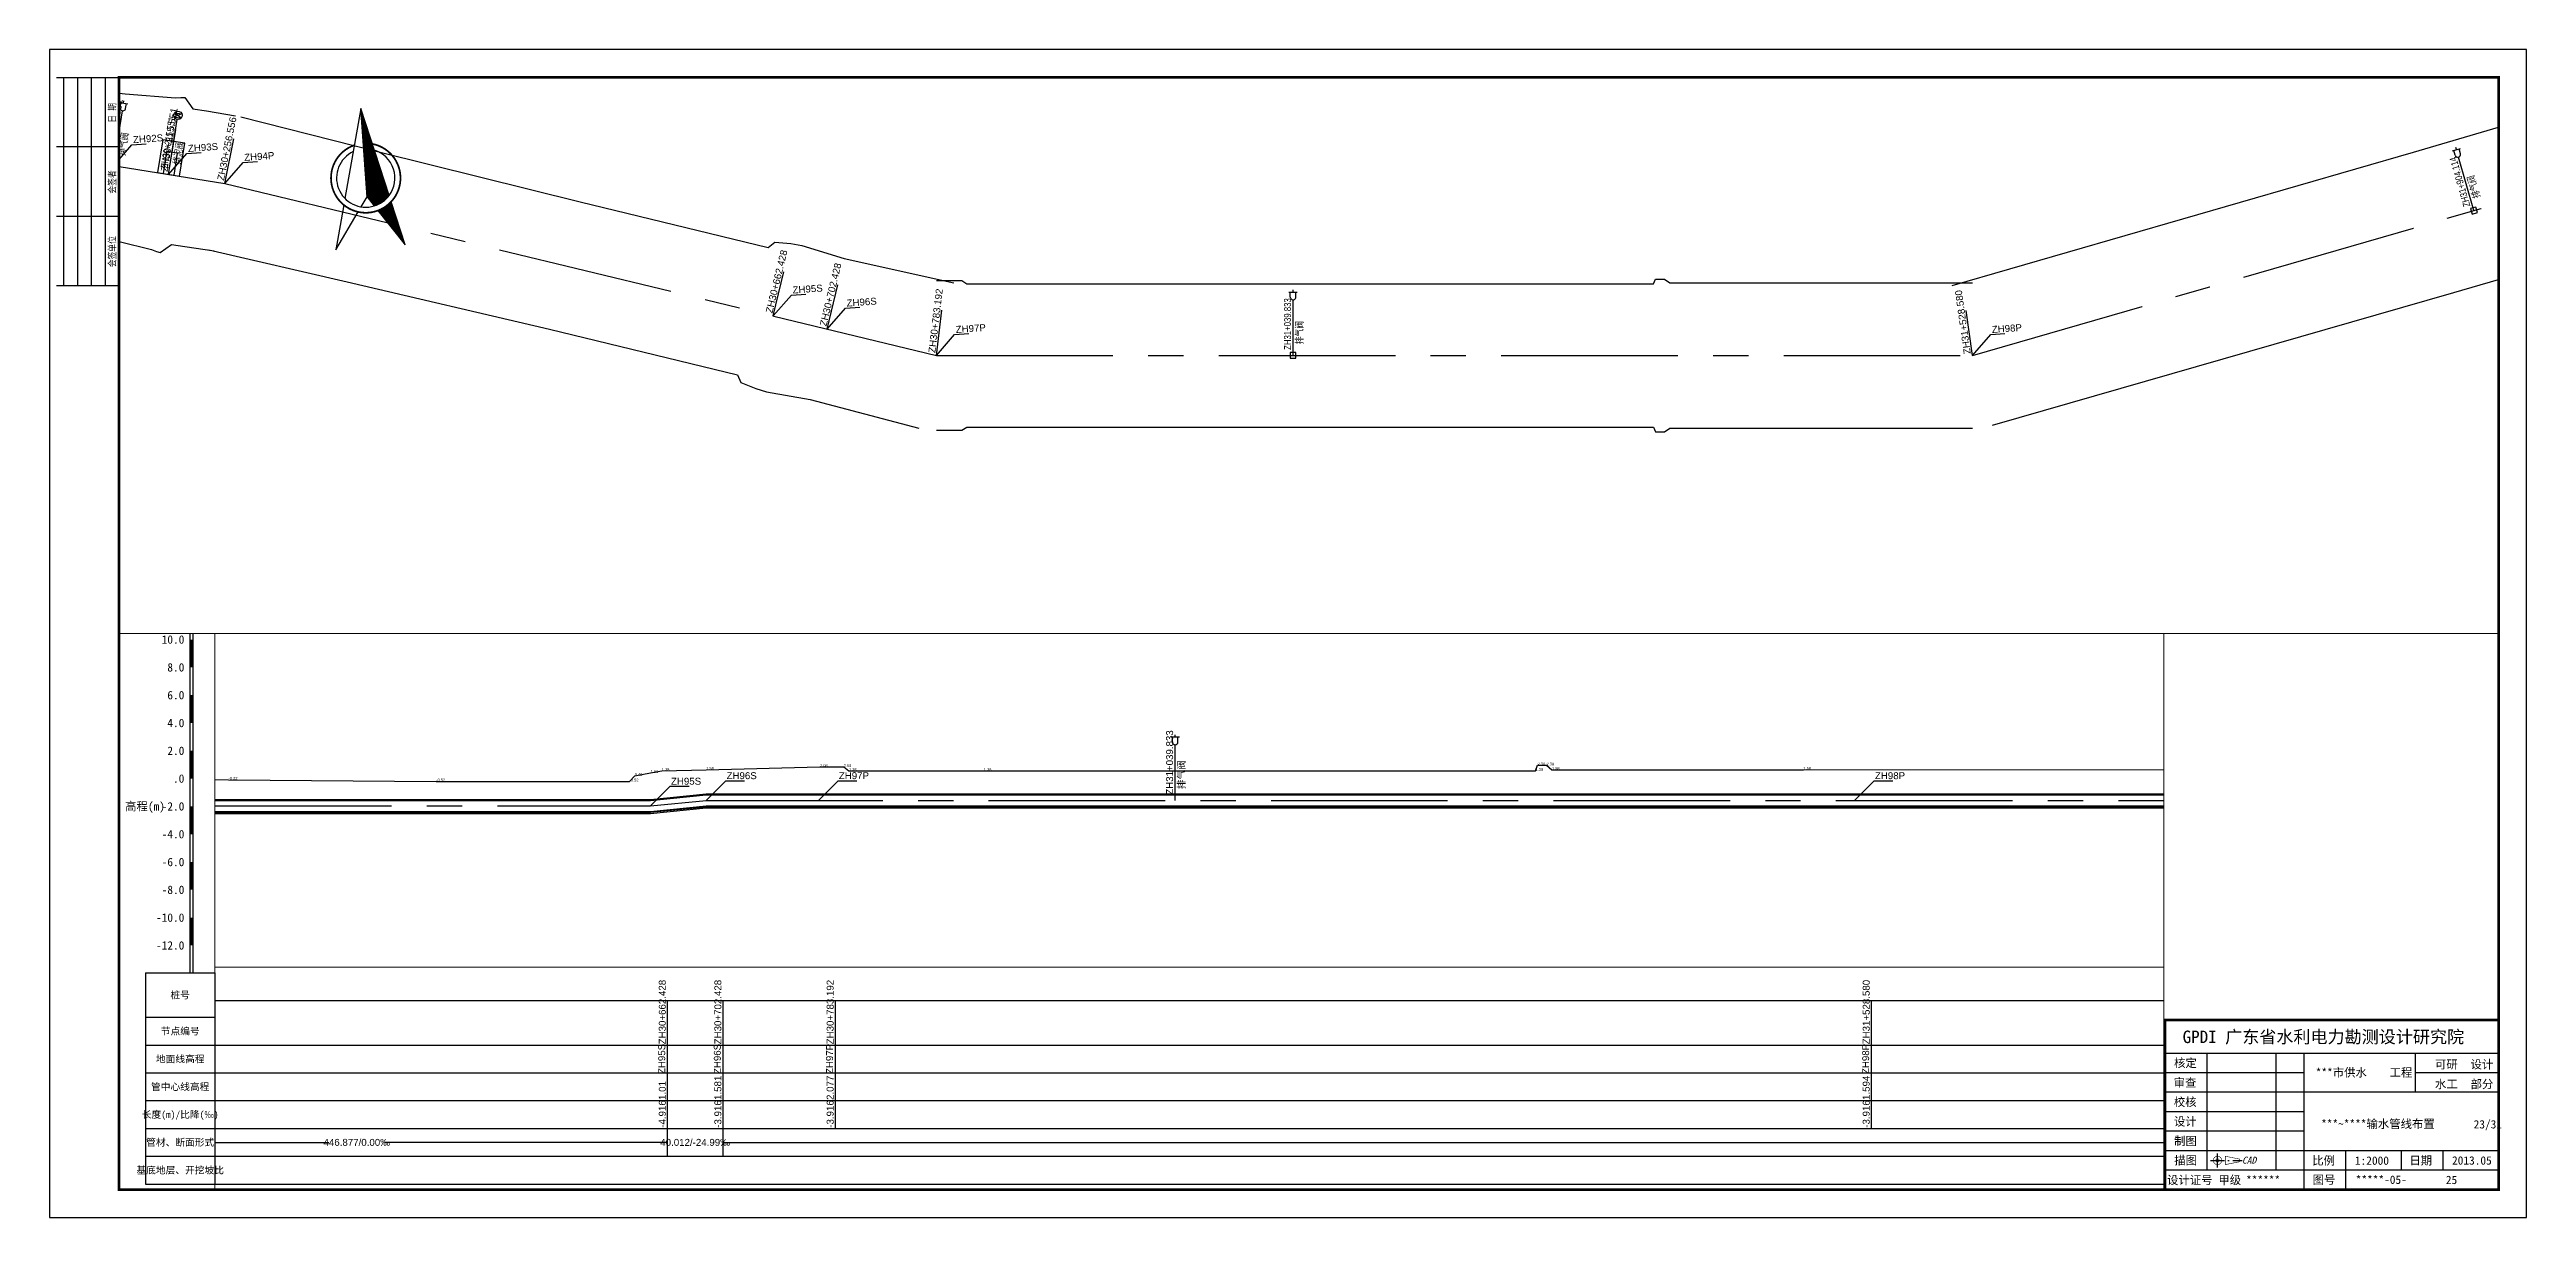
# Paper-space layout '25' of a CAD drawing. Header units: millimetres. Extents: x 0 to 891, y 0 to 420.
# The model-space entities are those that its viewports show. They can reach past a viewport. Long polylines and large blocks are cut down to what shows.
import ezdxf
from ezdxf.enums import TextEntityAlignment as Align
from ezdxf.lldxf.tags import DXFTag

# ---------------------------------------------------------------- set-up
doc = ezdxf.new("R2010")
doc.units = ezdxf.units.MM
doc.linetypes.add('CENTER', pattern=[50.800000000000004, 31.75, -6.35, 6.35, -6.35])
for name, color, linetype in [('pipe', 3, 'Continuous'), ('pipe_cen', 1, 'CENTER'), ('tab', 9, 'Continuous'), ('地形剖面', 4, 'Continuous'), ('布局裁图', 3, 'Continuous'), ('水工平面管线标注', 3, 'Continuous'), ('水工开挖线', 5, 'Continuous'), ('纵面管线标注', 3, 'Continuous'), ('附属设施', 2, 'Continuous')]:
    doc.layers.add(name, color=color, linetype=linetype)
doc.layers.add('管线-管廊边线-北线', color=4, linetype='管廊边线', lineweight=9)
doc.styles.add('FSD', font='')
doc.styles.add('HT', font='simhei.ttf')
doc.styles.get("Standard").update_dxf_attribs({"font": 'arial.ttf'})
doc.styles.get('FSD').set_extended_font_data('SimSun')
tags = doc.linetypes.add('管廊边线', pattern='A,50,-5,["管廊边线",Standard,S=2.54,R=0,X=-3.5,Y=-1.27],-12', length=67).pattern_tags.tags
tags[6] = DXFTag(74, 10)

# ---------------------------------------------------------------- blocks, each defined once
blk = doc.blocks.new('sign')
at = {"color": 7}
for p, q in [((-20, 0), (-20, -75)), ((-15, 0), (-15, -75)), ((-10, 0), (-10, -75)), ((-5, 0), (-5, -75)), ((0, -25), (-22.5, -25)), ((0, -50), (-22.5, -50))]:
    blk.add_line(p, q, dxfattribs=at)
blk.add_lwpolyline([(-22.5, 0), (0, 0), (0, -75), (-22.5, -75)], dxfattribs=at)
at = {"color": 3, "style": 'FSD', "width": 0.8}
for s, p in [('日 期', (-1.235875706214689, -16.29661016949153)), ('会签者', (-1.200564971751412, -41.81073446327684)), ('会签单位', (-1.20056497175141, -68.27966101694915))]:
    blk.add_text(s, height=2.5, rotation=90, dxfattribs=at).set_placement(p)
blk = doc.blocks.new('图框')
at = {"color": 7, "ltscale": 8}
for p, q in [((761, 10), (761, 71)), ((881, 71), (881, 10))]:
    blk.add_line(p, q, dxfattribs=at)
at = {"color": 7}
for p, q in [((881, 59), (761, 59)), ((776, 59), (776, 17)), ((801, 17), (801, 59)), ((811, 10), (811, 59)), ((851, 59), (851, 45)), ((811, 52), (761, 52)), ((881, 45), (761, 45)), ((881, 52), (851, 52)), ((811, 38), (761, 38)), ((811, 31), (761, 31)), ((881, 24), (761, 24)), ((826, 10), (826, 24)), ((846, 17), (846, 24)), ((861, 17), (861, 24)), ((881, 17), (761, 17))]:
    blk.add_line(p, q, dxfattribs=at)
at = {"color": 1}
for p, q in [((777.3566328436136, 20.51292272331193), (782.3566328436136, 20.51292272331193)), ((779.8566328436136, 18.01292272331193), (779.8566328436136, 23.01292272331193)), ((783.6066328436136, 20.51292272331193), (784.1066328436136, 20.51292272331193)), ((785.3566328436136, 20.51292272331193), (788.7025580853224, 20.51292272331193))]:
    blk.add_line(p, q, dxfattribs=at)
blk.add_lwpolyline([(0, 0), (891, 0), (891, 420), (0, 420)], close=True)
at = {"const_width": 1}
blk.add_lwpolyline([(25, 10), (25, 410), (881, 410), (881, 10)], close=True, dxfattribs=at)
at = {"color": 7, "const_width": 1}
blk.add_lwpolyline([(761, 10), (761, 71), (881, 71), (881, 10)], close=True, dxfattribs=at)
at = {"color": 5, "const_width": 0.2}
for points in [[(781.3491390869021, 20.66267284797505, 39.99166631942391), (781.3566328436136, 20.51292272331193, 0.02500520963574639)], [(780.4536353424191, 20.57282277289778, 39.99166631942321), (780.4566328376532, 20.51292272331193, 0.02500520963574662)]]:
    blk.add_lwpolyline(points, format="xyb", close=True, dxfattribs=at)
blk.add_lwpolyline([(787.7025580853224, 20.01292272331193), (782.7025580853224, 19.01292272331193), (782.7025580853224, 22.01292272331193), (787.7025580853224, 21.01292272331193)], close=True, dxfattribs=at)
blk.add_blockref('sign', (25, 410))
at = {"color": 3, "style": 'HT'}
for s, height, p in [('GPDI 广东省水利电力勘测设计研究院', 4.5, (767.3177966102958, 62.71186440670863)), ('***市供水', 3, (815.1843273937702, 50.62519928533584)), ('工程', 3, (841.7690380364656, 50.62519928533584)), ('可研', 3, (858.0905237495899, 53.53522123536095)), ('设计', 3, (870.9024392291903, 53.53522123536095)), ('水工', 3, (858.0905237495899, 46.43704158207402)), ('部分', 3, (870.9024392291903, 46.43704158207402)), ('***~****输水管线布置', 3, (817.1239160224795, 32.12848922749981)), ('比例', 3, (813.9491525441408, 18.9406779659912)), ('1:2000', 3, (829.2894134446979, 18.9406779659912)), ('日期', 3, (848.889830507338, 18.98305084742606)), ('2013.05', 3, (864.2300914078951, 18.98305084742606)), ('图号', 3, (814.0762711912394, 12.05932203354314)), ('*****-05-', 3, (829.5928125977516, 12.05932203354314))]:
    blk.add_text(s, height=height, dxfattribs=at).set_placement(p)
at = {"color": 3, "ltscale": 8, "style": 'HT'}
for s, p in [('核定', (764.2288135588169, 55.52542372839525)), ('审查', (764.0847457647324, 48.45762711856514)), ('校核', (764.1525423750281, 41.50847457628697)), ('设计', (764.1610169485211, 34.49152542371303)), ('制图', (764.2542372941971, 27.48305084742606)), ('描图', (764.3050847500563, 20.49152542371303))]:
    blk.add_text(s, height=3, dxfattribs=at).set_placement(p, align=Align.MIDDLE_LEFT)
at = {"color": 3, "style": 'HT', "oblique": 15}
blk.add_text('CAD', height=2.5, dxfattribs=at).set_placement((788.6740036457777, 19.33465805416927))
at = {"color": 3, "ltscale": 8, "style": 'HT'}
for s, p in [('设计证号 ', (761.7148108333349, 11.9406779659912)), ('甲级 ', (780.1900126263499, 11.9406779659912)), ('******', (790.151043087244, 11.9406779659912))]:
    blk.add_text(s, height=3, dxfattribs=at).set_placement(p)
blk = doc.blocks.new('*X9')
at = {"color": 0}
for p, q in [((2.948111752906657, 5.027005689595105), (2.949783302320817, 5.028677239009266)), ((2.948111752906657, 5.012863553971375), (2.952611729445564, 5.017363530510282)), ((2.948111752906657, 4.998721418347644), (2.955440156570309, 5.006049822011297)), ((2.948111752906657, 4.984579282723912), (2.958268583695056, 4.994736113512312)), ((2.948111752906657, 4.970437147100182), (2.961097010819802, 4.983422405013327)), ((2.948111752906657, 4.956295011476451), (2.963925437944548, 4.972108696514343)), ((2.948111752906657, 4.942152875852721), (2.966753865069295, 4.960794988015358)), ((2.948111752906657, 4.928010740228989), (2.96958229219404, 4.949481279516373)), ((2.948111752906657, 4.913868604605258), (2.972410719318787, 4.938167571017388)), ((2.948111752906657, 4.899726468981528), (2.975239146443533, 4.926853862518404)), ((2.948111752906657, 4.885584333357796), (2.978067573568279, 4.915540154019419)), ((2.948111752906657, 4.871442197734066), (2.980896000693026, 4.904226445520434)), ((2.948111752906657, 4.857300062110334), (2.983724427817771, 4.892912737021449)), ((2.948111752906657, 4.843157926486603), (2.986552854942518, 4.881599028522465)), ((2.948111752906657, 4.829015790862873), (2.989381282067264, 4.87028532002348)), ((2.948111752906657, 4.814873655239142), (2.99220970919201, 4.858971611524495)), ((2.948111752906657, 4.80073151961541), (2.995038136316756, 4.847657903025511)), ((2.948111752906657, 4.78658938399168), (2.997866563441502, 4.836344194526525)), ((2.948111752906657, 4.772447248367949), (3.000694990566249, 4.825030486027541)), ((2.948111752906657, 4.758305112744218), (3.003523417690995, 4.813716777528556)), ((2.948111752906657, 4.744162977120487), (3.006351844815741, 4.802403069029572)), ((2.948111752906657, 4.730020841496756), (3.009180271940487, 4.791089360530587)), ((2.948111752906657, 4.715878705873025), (3.012008699065233, 4.779775652031602)), ((2.948111752906657, 4.701736570249293), (3.014837126189979, 4.768461943532617)), ((2.948111752906657, 4.687594434625562), (3.017665553314726, 4.757148235033632)), ((2.948111752906657, 4.673452299001832), (3.020493980439472, 4.745834526534647)), ((2.948111752906657, 4.659310163378101), (3.023322407564218, 4.734520818035662)), ((2.948111752906657, 4.64516802775437), (3.026150834688965, 4.723207109536678)), ((2.948111752906657, 4.631025892130639), (3.028979261813711, 4.711893401037694)), ((2.948111752906657, 4.616883756506908), (3.031807688938457, 4.700579692538708)), ((2.948111752906657, 4.602741620883178), (3.034636116063203, 4.689265984039723)), ((2.948111752906657, 4.588599485259446), (3.037464543187949, 4.677952275540739)), ((2.948111752906657, 4.574457349635716), (3.040292970312696, 4.666638567041755)), ((2.948111752906657, 4.560315214011984), (3.043121397437441, 4.65532485854277)), ((2.948111752906657, 4.546173078388253), (3.045949824562188, 4.644011150043784)), ((2.948111752906657, 4.532030942764522), (3.048778251686934, 4.6326974415448)), ((2.948111752906657, 4.517888807140792), (3.05160667881168, 4.621383733045815)), ((2.948111752906657, 4.50374667151706), (3.054435105936426, 4.610070024546831)), ((2.948111752906657, 4.48960453589333), (3.057263533061172, 4.598756316047845)), ((2.948111752906657, 4.475462400269599), (3.060091960185919, 4.587442607548861)), ((2.948111752906657, 4.461320264645869), (3.062920387310665, 4.576128899049876)), ((2.948111752906657, 4.447178129022137), (3.065748814435411, 4.564815190550892)), ((2.948111752906657, 4.433035993398406), (3.068577241560157, 4.553501482051907)), ((2.948111752906657, 4.418893857774675), (3.071405668684903, 4.542187773552922)), ((2.948111752906657, 4.404751722150944), (3.07423409580965, 4.530874065053937)), ((2.948111752906657, 4.390609586527213), (3.077062522934396, 4.519560356554952)), ((2.948111752906657, 4.376467450903482), (3.079890950059142, 4.508246648055967)), ((2.948111752906657, 4.362325315279751), (3.082719377183888, 4.496932939556983)), ((2.948111752906657, 4.34818317965602), (3.085547804308634, 4.485619231057998)), ((2.948111752906657, 4.334041044032289), (3.088376231433381, 4.474305522559013)), ((2.948111752906657, 4.319898908408558), (3.091204658558127, 4.462991814060029)), ((2.948111752906657, 4.305756772784828), (3.094033085682873, 4.451678105561044)), ((2.948111752906657, 4.291614637161096), (3.096861512807619, 4.440364397062059)), ((2.948111752906657, 4.277472501537365), (3.099689939932365, 4.429050688563074)), ((2.948111752906657, 4.263330365913634), (3.102518367057111, 4.41773698006409)), ((2.948111752906657, 4.249188230289904), (3.105346794181858, 4.406423271565105)), ((2.948111752906657, 4.235046094666173), (3.108175221306604, 4.39510956306612)), ((2.948111752906657, 4.220903959042442), (3.11100364843135, 4.383795854567134)), ((2.948111752906657, 4.20676182341871), (3.113832075556096, 4.37248214606815)), ((2.948111752906657, 4.19261968779498), (3.116660502680843, 4.361168437569166)), ((2.948111752906657, 4.178477552171249), (3.119488929805589, 4.349854729070181)), ((2.948111752906657, 4.164335416547519), (3.122317356930335, 4.338541020571196)), ((2.948111752906657, 4.150193280923787), (3.125145784055081, 4.327227312072211)), ((2.948111752906657, 4.136051145300056), (3.127974211179827, 4.315913603573227)), ((2.948111752906657, 4.121909009676325), (3.130802638304573, 4.304599895074242)), ((2.948111752906657, 4.107766874052595), (3.13363106542932, 4.293286186575257)), ((2.948111752906657, 4.093624738428863), (3.136459492554066, 4.281972478076272)), ((2.948111752906657, 4.079482602805133), (3.139287919678812, 4.270658769577287)), ((2.948111752906657, 4.065340467181401), (3.142116346803558, 4.259345061078302)), ((2.948111752906657, 4.051198331557671), (3.144944773928304, 4.248031352579318)), ((2.948111752906657, 4.037056195933939), (3.147773201053051, 4.236717644080334)), ((2.948111752906657, 4.022914060310208), (3.150601628177797, 4.225403935581348)), ((2.948111752906657, 4.008771924686478), (3.153430055302543, 4.214090227082363)), ((2.948111752906657, 3.994629789062746), (3.156258482427289, 4.202776518583379)), ((2.948111752906657, 3.980487653439015), (3.159086909552035, 4.191462810084395)), ((2.948111752906657, 3.966345517815284), (3.161915336676781, 4.18014910158541)), ((2.948111752906657, 3.952203382191553), (3.164743763801527, 4.168835393086424)), ((2.948111752906657, 3.938061246567822), (3.167572190926274, 4.15752168458744)), ((2.948111752906657, 3.923919110944092), (3.17040061805102, 4.146207976088455)), ((2.948111752906657, 3.909776975320361), (3.173229045175766, 4.134894267589471)), ((2.948111752906657, 3.895634839696629), (3.176057472300513, 4.123580559090485)), ((2.948111752906657, 3.881492704072899), (3.178885899425259, 4.112266850591501)), ((2.948111752906657, 3.867350568449168), (3.181714326550005, 4.100953142092516)), ((2.948111752906657, 3.853208432825437), (3.184542753674751, 4.089639433593531)), ((2.948111752906657, 3.839066297201706), (3.187371180799497, 4.078325725094547)), ((2.948111752906657, 3.824924161577975), (3.190199607924243, 4.067012016595562)), ((2.948111752906657, 3.810782025954244), (3.193028035048989, 4.055698308096577)), ((2.948111752906657, 3.796639890330513), (3.195856462173736, 4.044384599597592)), ((2.948111752906657, 3.782497754706783), (3.198684889298482, 4.033070891098608)), ((2.948111752906657, 3.768355619083051), (3.201513316423228, 4.021757182599623)), ((2.952500136554522, 3.758601867107187), (3.204341743547974, 4.010443474100638)), ((2.958250644349627, 3.750210239278559), (3.20717017067272, 3.999129765601654)), ((2.964001152144731, 3.741818611449932), (3.209998597797466, 3.987816057102668)), ((2.969751659939834, 3.733426983621305), (3.212827024922213, 3.976502348603684)), ((2.975502167734938, 3.725035355792678), (3.215655452046959, 3.965188640104699)), ((2.981252675530042, 3.716643727964051), (3.218483879171705, 3.953874931605715)), ((2.987003183325146, 3.708252100135424), (3.221312306296451, 3.94256122310673)), ((2.99275369112025, 3.699860472306797), (3.224140733421198, 3.931247514607745)), ((2.998504198915354, 3.69146884447817), (3.226969160545944, 3.91993380610876)), ((3.004254706710458, 3.683077216649543), (3.22979758767069, 3.908620097609775)), ((3.010005214505562, 3.674685588820916), (3.232626014795436, 3.89730638911079)), ((3.015755722300666, 3.666293960992289), (3.235454441920183, 3.885992680611806)), ((3.02150623009577, 3.657902333163662), (3.238282869044928, 3.874678972112821)), ((3.027256737890874, 3.649510705335035), (3.241111296169675, 3.863365263613836)), ((3.033007245685978, 3.641119077506408), (3.243939723294421, 3.852051555114851)), ((3.038757753481082, 3.632727449677781), (3.246768150419167, 3.840737846615867)), ((3.047614852572285, 3.627442413145254), (3.249596577543913, 3.829424138116882)), ((3.066971052197291, 3.632656477146529), (3.252425004668659, 3.818110429617897)), ((3.087886509267828, 3.639429798593335), (3.255253431793406, 3.806796721118912)), ((3.110937451542463, 3.648338605244239), (3.258081858918152, 3.795483012619927)), ((3.137219537470005, 3.660478555548051), (3.260910286042898, 3.784169304120943)), ((3.169427754926855, 3.678544637381168), (3.263738713167645, 3.772855595621958)), ((3.222984718033426, 3.717959464864009), (3.265515724708548, 3.760490471539131))]:
    blk.add_line(p, q, dxfattribs=at)
blk = doc.blocks.new('*X8')
at = {"color": 0}
for p, q in [((3.102013339227226, 3.540419543562885), (3.132000205137074, 3.570406409472733)), ((3.10776384702233, 3.532027915734258), (3.15667527297653, 3.580939341688458)), ((3.113514354817434, 3.523636287905631), (3.184824651388293, 3.594946584476491)), ((3.119264862612538, 3.515244660077004), (3.219344774037395, 3.615324571501861)), ((3.125015370407642, 3.506853032248377), (3.27636954260656, 3.658207204447296)), ((3.130765878202746, 3.49846140441975), (3.292022984415106, 3.65971851063211)), ((3.13651638599785, 3.490069776591123), (3.294851411539852, 3.648404802133125)), ((3.142266893792954, 3.481678148762496), (3.297679838664599, 3.637091093634141)), ((3.148017401588058, 3.473286520933869), (3.300508265789345, 3.625777385135156)), ((3.153767909383162, 3.464894893105242), (3.303336692914091, 3.614463676636171)), ((3.159518417178266, 3.456503265276615), (3.306165120038837, 3.603149968137187)), ((3.16526892497337, 3.448111637447988), (3.308993547163583, 3.591836259638202)), ((3.171019432768473, 3.439720009619361), (3.31182197428833, 3.580522551139217)), ((3.176769940563577, 3.431328381790734), (3.314650401413076, 3.569208842640232)), ((3.096262831432123, 3.548811171391512), (3.109617615294996, 3.562165955254386)), ((3.182520448358682, 3.422936753962107), (3.317478828537822, 3.557895134141247)), ((3.188270956153785, 3.41454512613348), (3.320307255662568, 3.546581425642263)), ((3.194021463948889, 3.406153498304853), (3.323135682787314, 3.535267717143278)), ((3.199771971743993, 3.397761870476226), (3.325964109912061, 3.523954008644293)), ((3.205522479539098, 3.389370242647598), (3.328792537036807, 3.512640300145308)), ((3.211272987334201, 3.380978614818972), (3.331620964161553, 3.501326591646323)), ((3.217023495129305, 3.372586986990345), (3.334449391286299, 3.490012883147338)), ((3.222774002924409, 3.364195359161717), (3.337277818411045, 3.478699174648354)), ((3.228524510719513, 3.355803731333091), (3.340106245535791, 3.467385466149369)), ((3.234275018514617, 3.347412103504463), (3.342934672660538, 3.456071757650385)), ((3.240025526309721, 3.339020475675837), (3.345763099785283, 3.4447580491514)), ((3.245776034104825, 3.33062884784721), (3.34859152691003, 3.433444340652415)), ((3.251526541899928, 3.322237220018583), (3.351419954034776, 3.42213063215343)), ((3.257277049695032, 3.313845592189956), (3.354248381159522, 3.410816923654445)), ((3.263027557490137, 3.305453964361329), (3.357076808284269, 3.399503215155461)), ((3.268778065285241, 3.297062336532702), (3.359905235409014, 3.388189506656476)), ((3.274528573080344, 3.288670708704075), (3.362733662533761, 3.376875798157491)), ((3.280279080875448, 3.280279080875448), (3.365562089658507, 3.365562089658506)), ((3.286029588670552, 3.27188745304682), (3.368390516783253, 3.354248381159521)), ((3.291780096465656, 3.263495825218194), (3.371218943908, 3.342934672660537)), ((3.29753060426076, 3.255104197389567), (3.374047371032745, 3.331620964161552)), ((3.303281112055864, 3.246712569560939), (3.376875798157492, 3.320307255662567)), ((3.309031619850968, 3.238320941732313), (3.379704225282238, 3.308993547163582)), ((3.314782127646072, 3.229929313903686), (3.382532652406984, 3.297679838664597)), ((3.320532635441176, 3.221537686075059), (3.385361079531731, 3.286366130165613)), ((3.32628314323628, 3.213146058246432), (3.388189506656476, 3.275052421666628)), ((3.332033651031383, 3.204754430417804), (3.391017933781223, 3.263738713167644)), ((3.337784158826488, 3.196362802589177), (3.393846360905969, 3.252425004668659)), ((3.343534666621592, 3.187971174760551), (3.396674788030715, 3.241111296169674)), ((3.349285174416696, 3.179579546931924), (3.399503215155461, 3.229797587670689)), ((3.355035682211799, 3.171187919103296), (3.402331642280207, 3.218483879171704)), ((3.360786190006904, 3.162796291274669), (3.405160069404953, 3.20717017067272)), ((3.366536697802008, 3.154404663446043), (3.4079884965297, 3.195856462173735)), ((3.372287205597111, 3.146013035617416), (3.410816923654446, 3.18454275367475)), ((3.378037713392215, 3.137621407788788), (3.413645350779192, 3.173229045175765)), ((3.38378822118732, 3.129229779960161), (3.416473777903938, 3.16191533667678)), ((3.389538728982424, 3.120838152131534), (3.419302205028684, 3.150601628177796)), ((3.395289236777527, 3.112446524302907), (3.422130632153431, 3.139287919678811)), ((3.401039744572631, 3.10405489647428), (3.424959059278177, 3.127974211179826)), ((3.406790252367735, 3.095663268645653), (3.427787486402923, 3.116660502680841)), ((3.412540760162839, 3.087271640817026), (3.430615913527669, 3.105346794181856)), ((3.418291267957943, 3.078880012988399), (3.433444340652415, 3.094033085682871)), ((3.424041775753047, 3.070488385159772), (3.436272767777162, 3.082719377183887)), ((3.429792283548151, 3.062096757331145), (3.439101194901908, 3.071405668684902)), ((3.435542791343255, 3.053705129502518), (3.441929622026654, 3.060091960185918)), ((3.441293299138359, 3.045313501673891), (3.4447580491514, 3.048778251686933)), ((3.447043806933463, 3.036921873845265), (3.447586476276146, 3.037464543187948))]:
    blk.add_line(p, q, dxfattribs=at)
blk = doc.blocks.new('zbz')
for p, q in [((4.440892098500626e-16, -8.881784197001252e-16), (-0.3184229683270638, -1.27369187330826)), ((4.440892098500626e-16, -1.270357668606973), (4.440892098500626e-16, -2.042810365310288e-14)), ((0.3184229683270661, -1.273691873308264), (4.440892098500626e-16, -8.881784197001252e-16)), ((-0.3413397433960026, -1.365358973584014), (-0.5000000000000036, -2.000000000000021)), ((-0.09500205547504859, -1.408992711094864), (4.440892098500626e-16, -1.270357668606973)), ((4.440892098500626e-16, -1.270357668606973), (0.09500205547504947, -1.408992711094864)), ((0.5000000000000044, -2.000000000000021), (0.3413397433960013, -1.365358973584006)), ((-0.5000000000000036, -2.000000000000021), (-0.1430451890216213, -1.479101319031562)), ((0.1430451890216236, -1.479101319031563), (0.5000000000000044, -2.000000000000021))]:
    blk.add_line(p, q)
at = {"const_width": 0.025}
for points in [[(-0.1292484918981187, -0.5169939675924784, 1.014442894437089), (0.143045189021624, -1.479101319031563, 1.014442894437078)], [(0.3413397433960039, -1.365358973584007, 0.5888435535684876), (0.1292484918981205, -0.5169939675924828, 1.014442894437078)], [(0.143045189021624, -1.479101319031563, 0.115833715848229), (0.3413397433960039, -1.365358973584007, 1.014442894437078)]]:
    blk.add_lwpolyline(points, format="xyb", dxfattribs=at)
for start, end in [(111.2476954287466, 283.0769368727036), (319.3201823645991, 68.75230457125383), (283.0769368727036, 319.3201823645991)]:
    blk.add_arc((4.440892098500626e-16, -1.000000000000011), 0.4198814454976562, start, end)
for name in ['*X9', '*X8']:
    blk.add_blockref(name, (-2.948111752906656, -5.035363436665912))
blk = doc.blocks.new('指北针')
at = {"xscale": 25, "yscale": 25, "zscale": 25}
blk.add_blockref('zbz', (12.5, 50), dxfattribs=at)
blk = doc.blocks.new('qin排气阀va')
at = {"layer": '附属设施'}
for points in [[(-1.5, 22.8), (1.5, 22.8)], [(-1, 21), (-1, 22.8)], [(0, 22.8), (0, 23.55)], [(0, 0), (0, 20)], [(1, 21), (1, 22.8)]]:
    blk.add_lwpolyline(points, dxfattribs=at)
blk.add_arc((0, 21), 1, 180, 0, dxfattribs=at)
blk.add_attdef('名称', text='', height=2.5, rotation=89.99999846476551, dxfattribs=at).set_placement((1, 4), align=Align.TOP_LEFT)
blk.add_attdef('ZH', text='', height=2.5, rotation=89.99999846476551, dxfattribs=at).set_placement((0, 2), align=Align.BOTTOM_LEFT)
blk = doc.blocks.new('qin排气阀pa')
at = {"layer": '附属设施'}
for points in [[(-1.5, 22.8), (1.5, 22.8)], [(-1, 21), (-1, 22.8)], [(0, 22.8), (0, 23.55)], [(0, 0), (0, 20)], [(1, 21), (1, 22.8)]]:
    blk.add_lwpolyline(points, dxfattribs=at)
blk.add_lwpolyline([(-1, -1), (1, -1), (1, 1), (-1, 1)], close=True, dxfattribs=at)
blk.add_arc((0, 21), 1, 180, 0, dxfattribs=at)
blk.add_attdef('名称', text='', height=2.5, rotation=89.99999846476551, dxfattribs=at).set_placement((1, 4), align=Align.TOP_LEFT)
blk.add_attdef('ZH', text='', height=2.5, rotation=89.99999846476551, dxfattribs=at).set_placement((0, 2), align=Align.BOTTOM_LEFT)
blk = doc.blocks.new('qin排泥阀pmud')
at = {"layer": '附属设施'}
for points in [[(-1.29, 22.2652), (1.29, 22.2652), (-1.29, 20.7348), (1.29, 20.7348), (-1.29, 22.2652)], [(0, 0), (0, 20)]]:
    blk.add_lwpolyline(points, dxfattribs=at)
for points in [[(-4, 0), (4, 0), (4, 12), (-4, 12)], [(-2, 0), (2, 0), (2, 8), (-2, 8)]]:
    blk.add_lwpolyline(points, close=True, dxfattribs=at)
blk.add_circle((0, 21.5), 1.5, dxfattribs=at)
blk.add_attdef('名称', text='', height=2.5, rotation=89.99999846476551, dxfattribs=at).set_placement((1, 4), align=Align.TOP_LEFT)
blk.add_attdef('ZH', text='', height=2.5, rotation=89.99999846476551, dxfattribs=at).set_placement((0, 2), align=Align.BOTTOM_LEFT)

msp = doc.modelspace()

# ---------------------------------------------------------------- linework, layer by layer
at = {"layer": 'pipe'}
for points in [[(543501.9585693144, 2381802.614071182), (543907.8305693144, 2381802.614071182), (543947.8305693144, 2381806.614071182), (544028.5945693145, 2381806.614071182), (544773.9825693144, 2381806.614071182), (545883.7345693145, 2381806.614071182)], [(543501.9585693144, 2381802.014071277), (543907.8305693144, 2381802.014071277), (543947.8305693144, 2381806.014071277), (544028.5945693145, 2381806.014071277), (544773.9825693144, 2381806.014071277), (545883.7345693145, 2381806.014071277)], [(543501.9585693144, 2381794.014071277), (543907.8305693144, 2381794.014071277), (543947.8305693144, 2381798.014071277), (544028.5945693145, 2381798.014071277), (544773.9825693144, 2381798.014071277), (545883.7345693145, 2381798.014071277)], [(543501.9585693144, 2381793.414071373), (543907.8305693144, 2381793.414071373), (543947.8305693144, 2381797.414071373), (544028.5945693145, 2381797.414071373), (544773.9825693144, 2381797.414071373), (545883.7345693145, 2381797.414071373)], [(543501.9585693144, 2381792.614071182), (543907.8305693144, 2381792.614071182), (543947.8305693144, 2381796.614071182), (544028.5945693145, 2381796.614071182), (544773.9825693144, 2381796.614071182), (545883.7345693145, 2381796.614071182)]]:
    msp.add_lwpolyline(points, dxfattribs=at)
at = {"layer": 'pipe_cen'}
for points in [[(539163.7806423602, 2392805.148864542), (539663.7020520695, 2392689.771635667), (540165.8400417273, 2392531.017705579), (540909.4547332169, 2392479.636419404), (541994.3258070312, 2392713.312437206)], [(543460.9535693144, 2381798.014071277), (543907.8305693144, 2381798.014071277), (543947.8305693144, 2381802.014071277), (548606.6425693145, 2381802.014071277)]]:
    msp.add_lwpolyline(points, dxfattribs=at)
at = {"layer": 'tab'}
for points in [[(513183.4025693145, 2381401.658071277), (554886.6385693145, 2381401.658071277)], [(543907.8305693144, 2381401.658071277), (543907.8305693144, 2381309.658071277)], [(543947.8305693144, 2381401.658071277), (543947.8305693144, 2381309.658071277)], [(544028.5945693145, 2381401.658071277), (544028.5945693145, 2381309.658071277)], [(544773.9825693144, 2381401.658071277), (544773.9825693144, 2381309.658071277)], [(513183.4025693145, 2381369.658071277), (554886.6385693145, 2381369.658071277)], [(513183.4025693145, 2381349.658071277), (554886.6385693145, 2381349.658071277)], [(513183.4025693145, 2381329.658071277), (554886.6385693145, 2381329.658071277)], [(513183.4025693145, 2381309.658071277), (554886.6385693145, 2381309.658071277)], [(543907.8305693144, 2381309.658071277), (543907.8305693144, 2381289.658071277)], [(543947.8305693144, 2381309.658071277), (543947.8305693144, 2381289.658071277)], [(513183.4025693145, 2381289.658071277), (554886.6385693145, 2381289.658071277)], [(543460.9535693144, 2381299.658071277), (543463.9535693144, 2381299.658071277), (543664.3920693145, 2381299.658071277)], [(543907.8305693144, 2381299.658071277), (543904.8305693144, 2381299.658071277), (543704.3920693144, 2381299.658071277)], [(543947.8305693144, 2381299.658071277), (543950.8305693144, 2381299.658071277), (546257.2365693144, 2381299.658071277)], [(513183.4025693145, 2381269.658071277), (554886.6385693145, 2381269.658071277)]]:
    msp.add_lwpolyline(points, dxfattribs=at)
at = {"layer": '地形剖面'}
msp.add_lwpolyline([(543480.7542445716, 2381818.414071277), (543604.2176528778, 2381816.814071277), (543753.6650203373, 2381815.614071277), (543892.754291309, 2381815.614071277), (543896.4878567811, 2381819.614071277), (543907.8305693144, 2381821.718071277), (543907.8306893762, 2381821.718071277), (543915.912160119, 2381823.214071277), (543947.8305693144, 2381824.002071277), (543947.8306893762, 2381824.002071277), (544029.6927864384, 2381826.014071277), (544046.8006522413, 2381826.014071277), (544050.5143476035, 2381823.214071277), (544147.5807903167, 2381823.214071277), (544544.57696045, 2381823.214071277), (544545.9596199598, 2381827.214071277), (544552.4066777062, 2381827.214071277), (544556.3278366905, 2381824.014071277), (544737.2030473407, 2381824.014071277), (545119.3311739173, 2381824.414071277)], dxfattribs=at)
at = {"layer": '水工平面管线标注', "color": 9}
for points in [[(539584.7719803313, 2392707.987964825), (539592.1255366891, 2392739.850406804)], [(539623.7474445263, 2392698.992788852), (539631.1010008841, 2392730.855230832)], [(539584.7719803314, 2392707.987964825), (539598.9119803314, 2392722.127964825), (539609.1719803314, 2392722.127964825)], [(539623.7474445264, 2392698.992788852), (539637.8874445264, 2392713.132788852), (539648.1474445264, 2392713.132788852)], [(539663.7020520694, 2392689.771635667), (539672.314308139, 2392721.317143198)], [(539663.7020520695, 2392689.771635667), (539677.8420520695, 2392703.911635668), (539688.1020520695, 2392703.911635668)], [(540050.6937299138, 2392567.421901063), (540060.5511162323, 2392598.60077107)], [(540088.8330204431, 2392555.363936147), (540098.6904067616, 2392586.542806155)], [(540050.6937299138, 2392567.421901063), (540064.8337299138, 2392581.561901063), (540075.0937299138, 2392581.561901063)], [(540088.8330204431, 2392555.363936147), (540102.9730204431, 2392569.503936147), (540113.2330204431, 2392569.503936147)], [(540165.8400417273, 2392531.017705579), (540171.9386279592, 2392563.143975919)], [(540165.8400417273, 2392531.017705579), (540179.9800417273, 2392545.157705579), (540190.2400417273, 2392545.157705579)], [(540909.4547332171, 2392479.636419404), (540907.1159536131, 2392512.252674707)], [(540909.4547332169, 2392479.636419404), (540923.5947332169, 2392493.776419404), (540933.8547332169, 2392493.776419404)]]:
    msp.add_lwpolyline(points, dxfattribs=at)
at = {"layer": '水工平面管线标注'}
for points in [[(539584.5219803314, 2392707.987964825, 0.5, 0.5, -1), (539585.0219803314, 2392707.987964825, 0, 0, 0)], [(539584.5219803314, 2392707.987964825, 0.5, 0.5, 1), (539585.0219803314, 2392707.987964825, 0, 0, 0)], [(539623.4974445264, 2392698.992788852, 0.5, 0.5, -1), (539623.9974445264, 2392698.992788852, 0, 0, 0)], [(539623.4974445264, 2392698.992788852, 0.5, 0.5, 1), (539623.9974445264, 2392698.992788852, 0, 0, 0)], [(539663.4520520695, 2392689.771635667, 0.5, 0.5, -1), (539663.9520520695, 2392689.771635667, 0, 0, 0)], [(539663.4520520695, 2392689.771635667, 0.5, 0.5, 1), (539663.9520520695, 2392689.771635667, 0, 0, 0)], [(540050.4437299138, 2392567.421901063, 0.5, 0.5, -1), (540050.9437299138, 2392567.421901063, 0, 0, 0)], [(540050.4437299138, 2392567.421901063, 0.5, 0.5, 1), (540050.9437299138, 2392567.421901063, 0, 0, 0)], [(540088.5830204431, 2392555.363936147, 0.5, 0.5, -1), (540089.0830204431, 2392555.363936147, 0, 0, 0)], [(540088.5830204431, 2392555.363936147, 0.5, 0.5, 1), (540089.0830204431, 2392555.363936147, 0, 0, 0)], [(540165.5900417273, 2392531.017705579, 0.5, 0.5, -1), (540166.0900417273, 2392531.017705579, 0, 0, 0)], [(540165.5900417273, 2392531.017705579, 0.5, 0.5, 1), (540166.0900417273, 2392531.017705579, 0, 0, 0)], [(540909.2047332169, 2392479.636419404, 0.5, 0.5, -1), (540909.7047332169, 2392479.636419404, 0, 0, 0)], [(540909.2047332169, 2392479.636419404, 0.5, 0.5, 1), (540909.7047332169, 2392479.636419404, 0, 0, 0)]]:
    msp.add_lwpolyline(points, format="xyseb", dxfattribs=at)
at = {"layer": '水工开挖线'}
for points in [[(539185.282941751, 2392898.316813976), (539194.1382589545, 2392853.326043068), (539194.1383646803, 2392853.326018667), (539320.0461131122, 2392826.053415884), (539381.4691100798, 2392811.877557359), (539396.6412878048, 2392804.989213268), (539495.2781071435, 2392782.22474938), (539552.0575996747, 2392769.120568649), (539596.5121491435, 2392758.860870569), (539596.5124582697, 2392758.860799226), (539632.6157629516, 2392753.607351115), (539636.353399026, 2392753.617083027), (539636.3537081524, 2392753.617011683), (539639.1860838749, 2392753.414891755), (539644.4735216906, 2392744.897701763), (539654.1469661712, 2392742.665160415), (539674.7571949975, 2392737.675846789)], [(539142.2783429611, 2392711.98091511), (539169.9547283512, 2392748.540507578), (539169.9548340772, 2392748.540483178), (539295.0800021968, 2392717.877014999), (539356.5029991633, 2392703.701156469), (539373.1593809233, 2392703.243763967), (539471.7962002599, 2392680.479300071), (539528.5756927901, 2392667.375119336), (539573.030242258, 2392657.115421251), (539573.0305513842, 2392657.115349908), (539607.7845796694, 2392646.015582165), (539611.1399207648, 2392644.368856848), (539611.1402298915, 2392644.368785505), (539613.7747117421, 2392643.309205363), (539622.259934616, 2392648.647792892), (539631.9333790964, 2392646.415251544), (539652.6455702602, 2392641.867733547)], [(540898.454396331, 2392530.706903244), (541235.9973663513, 2392603.71711511), (541496.5643734204, 2392660.179565119), (541503.7607228393, 2392672.040804463), (541540.2702911457, 2392679.90479009), (541554.98085958, 2392672.762195616), (541623.3934572932, 2392687.497940521), (541624.4022272704, 2392689.740635134), (541626.4592619459, 2392690.183710522), (541628.8325101809, 2392684.096968953), (541635.2725481174, 2392682.446006579), (541646.6786127804, 2392684.902818115), (541702.5637507939, 2392696.940208382), (541708.2176561096, 2392699.845874431), (541802.0394419775, 2392721.067341607), (541984.0761557571, 2392760.897281361)], [(539678.5222844294, 2392736.647966104), (539775.6949338386, 2392704.779617018), (539917.8919133692, 2392658.784891745), (540050.5110662492, 2392616.856553013), (540055.5179104953, 2392620.30778784), (540066.8544926954, 2392618.538061412), (540066.8546071722, 2392618.538025219), (540074.7319721867, 2392616.645357843), (540104.565725471, 2392605.126151684), (540104.5658399478, 2392605.126115492), (540182.0694334077, 2392582.350868474)], [(540920.4550701049, 2392428.565935565), (541258.1236375261, 2392500.993045286), (541518.8296181276, 2392556.810292734), (541530.2709773192, 2392548.963526293), (541566.7805456251, 2392556.827511922), (541577.2461042865, 2392569.392923232), (541645.6587019991, 2392584.128668142), (541647.5013131816, 2392582.500147332), (541649.5583478571, 2392582.94322272), (541649.215295196, 2392589.467258663), (541654.4045713244, 2392593.623119421), (541665.8106359872, 2392596.079930958), (541721.6957740004, 2392608.117321226), (541728.0445469869, 2392607.796974425), (541822.2832534567, 2392627.082833894), (542004.5752587039, 2392665.727550058)], [(539648.8818197041, 2392642.895305232), (539746.7136151593, 2392613.11183222), (539889.507463948, 2392569.005001812), (540022.1266168233, 2392527.076663064), (540024.2395494895, 2392521.374468164), (540034.5331177239, 2392516.305693103), (540034.5332322008, 2392516.305656911), (540042.0669452148, 2392513.326019753), (540073.100466007, 2392505.601672999), (540073.1005804839, 2392505.601636807), (540149.6108410863, 2392479.684482285)], [(540169.5511908808, 2392584.727241457), (540170.6483399963, 2392584.673888341), (540187.7155120086, 2392583.494603882), (540191.2611401511, 2392580.93410504), (540288.09669483, 2392574.243092338), (540684.1485461785, 2392546.877235068), (540685.7553933865, 2392550.074075597), (540692.1871157765, 2392549.629665108), (540695.9169663981, 2392546.725650281), (540876.3619364768, 2392534.257506831), (540913.0561619279, 2392531.753896638)], [(540162.1288925728, 2392477.3081697), (540163.2229531354, 2392477.210117561), (540180.2901251477, 2392476.030833102), (540184.1542204949, 2392478.079344852), (540280.9897751737, 2392471.388332149), (540677.0416265217, 2392444.022474871), (540678.19352058, 2392440.635014554), (540684.62524297, 2392440.190604065), (540688.7190561113, 2392442.554029914), (540869.1640261897, 2392430.08588646), (540905.8538727537, 2392427.518902906)]]:
    msp.add_lwpolyline(points, dxfattribs=at)
at = {"layer": '管线-管廊边线-北线', "color": 2, "linetype": 'CENTER'}
msp.add_lwpolyline([(539163.7806423602, 2392805.148864542), (539663.7020520695, 2392689.771635667), (540165.8400417273, 2392531.017705579), (540909.4547332169, 2392479.636419404), (541994.3258070312, 2392713.312437206)], dxfattribs=at)
at = {"layer": '纵面管线标注', "color": 9}
for points in [[(543907.8305693144, 2381798.014071277), (543921.9705693144, 2381812.154071277), (543935.4705693144, 2381812.154071277)], [(543947.8305693144, 2381802.014071277), (543961.9705693144, 2381816.154071277), (543975.4705693144, 2381816.154071277)], [(544028.5945693145, 2381802.014071277), (544042.7345693145, 2381816.154071277), (544056.2345693145, 2381816.154071277)], [(544773.9825693144, 2381802.014071277), (544788.1225693144, 2381816.154071277), (544801.6225693144, 2381816.154071277)]]:
    msp.add_lwpolyline(points, dxfattribs=at)

# ---------------------------------------------------------------- block references
at = {"layer": '附属设施'}
ref = msp.add_blockref('qin排气阀pa', (539584.771759447, 2392707.988015803), dxfattribs=dict(at, xscale=2, yscale=2, zscale=2, rotation=347.0042134869339))
ref.add_attrib('ZH', 'ZH30+175.551', dxfattribs={"height": 5, "rotation": 77.00421348693388, "width": 0.8}).set_placement((539585.6712770442, 2392711.885562222), align=Align.BOTTOM_LEFT)
ref.add_attrib('名称', '排气阀', dxfattribs={"height": 5, "rotation": 77.00421348693388, "width": 0.8}).set_placement((539588.5195678512, 2392715.333349843), align=Align.TOP_LEFT)
ref = msp.add_blockref('qin排泥阀pmud', (539623.7472758336, 2392698.992827785), dxfattribs=dict(at, xscale=2, yscale=2, zscale=2, rotation=347.0042134869339))
ref.add_attrib('ZH', 'ZH30+215.551', dxfattribs={"height": 5, "rotation": 77.00421348693388, "width": 0.8}).set_placement((539624.6467934309, 2392702.890374204), align=Align.BOTTOM_LEFT)
ref.add_attrib('名称', '排泥阀', dxfattribs={"height": 5, "rotation": 77.00421348693388, "width": 0.8}).set_placement((539627.4950842379, 2392706.338161825), align=Align.TOP_LEFT)
ref = msp.add_blockref('qin排气阀pa', (541276.5691640391, 2392558.711104261), dxfattribs=dict(at, xscale=2, yscale=2, zscale=2, rotation=12.15552105553288))
ref.add_attrib('ZH', 'ZH31+904.114', dxfattribs={"height": 5, "rotation": 102.1555210555329, "width": 0.8}).set_placement((541275.7269001952, 2392562.62142287), align=Align.BOTTOM_LEFT)
ref.add_attrib('名称', '排气阀', dxfattribs={"height": 5, "rotation": 102.1555210555329, "width": 0.8}).set_placement((541276.8397956556, 2392566.952873399), align=Align.TOP_LEFT)
ref = msp.add_blockref('qin排气阀pa', (540421.8699834909, 2392513.32689358), dxfattribs=dict(at, xscale=2, yscale=2, zscale=2, rotation=356.0473358896811))
ref.add_attrib('ZH', 'ZH31+039.833', dxfattribs={"height": 4.999999999999999, "rotation": 86.04733588968102, "width": 0.8}).set_placement((540422.1457126725, 2392517.317378941), align=Align.BOTTOM_LEFT)
ref.add_attrib('名称', '排气阀', dxfattribs={"height": 4.999999999999999, "rotation": 86.04733588968102, "width": 0.8}).set_placement((540424.4166845347, 2392521.169999711), align=Align.TOP_LEFT)
at = {"layer": '附属设施', "xscale": 2, "yscale": 2, "zscale": 2}
msp.add_blockref('qin排气阀va', (544285.2350693145, 2381802.014071277), dxfattribs=at).add_auto_attribs({'ZH': 'ZH31+039.833', '名称': '排气阀'})

# ---------------------------------------------------------------- texts
at = {"layer": 'tab', "color": 3}
for s, p in [('ZH30+662.428', (543906.7305693142, 2381370.158071277)), ('ZH30+702.428', (543946.7305693147, 2381370.158071277)), ('ZH30+783.192', (544027.4945693146, 2381370.158071277)), ('ZH31+528.580', (544772.8825693144, 2381370.158071277)), ('1.01', (543906.7305693142, 2381330.158071277)), ('1.581', (543946.7305693147, 2381330.158071277)), ('2.077', (544027.4945693146, 2381330.158071277)), ('1.594', (544772.8825693144, 2381330.158071277)), ('-4.916', (543906.7305693142, 2381310.158071277)), ('-3.916', (543946.7305693147, 2381310.158071277)), ('-3.916', (544027.4945693146, 2381310.158071277)), ('-3.916', (544772.8825693144, 2381310.158071277))]:
    msp.add_text(s, height=5, rotation=89.99999845253527, dxfattribs=at).set_placement(p)
for s, p in [('ZH95S', (543907.8305693143, 2381359.658071277)), ('ZH96S', (543947.8305693143, 2381359.658071277)), ('ZH97P', (544028.5945693143, 2381359.658071277)), ('ZH98P', (544773.9825693145, 2381359.658071277))]:
    msp.add_text(s, height=5, rotation=89.99999845253527, dxfattribs=at).set_placement(p, align=Align.BOTTOM_CENTER)
for s, p in [('446.877/0.00‰', (543684.3920693145, 2381299.658071277)), ('40.012/-24.99‰', (543927.8305693144, 2381299.658071277))]:
    msp.add_text(s, height=5, dxfattribs=at).set_placement(p, align=Align.MIDDLE_CENTER)
at = {"layer": '地形剖面', "color": 9}
for s, p in [('0.48', (543896.4878567811, 2381819.614071277)), ('1.01', (543907.8305693144, 2381821.718071277)), ('1.01', (543907.8306893762, 2381821.718071277)), ('1.38', (543915.912160119, 2381823.214071277)), ('1.58', (543947.8305693144, 2381824.002071277)), ('1.58', (543947.8306893762, 2381824.002071277)), ('2.08', (544029.6927864384, 2381826.014071277)), ('2.08', (544046.8006522413, 2381826.014071277)), ('1.38', (544050.5143476035, 2381823.214071277)), ('1.38', (544147.5807903167, 2381823.214071277)), ('1.38', (544544.57696045, 2381823.214071277)), ('2.38', (544545.9596199598, 2381827.214071277)), ('2.38', (544552.4066777062, 2381827.214071277)), ('1.58', (544556.3278366905, 2381824.014071277)), ('1.58', (544737.2030473407, 2381824.014071277)), ('-0.22', (543604.2176528778, 2381816.814071277)), ('-0.52', (543753.6650203373, 2381815.614071277)), ('-0.52', (543892.754291309, 2381815.614071277))]:
    msp.add_text(s, height=2, dxfattribs=at).set_placement(p)
at = {"layer": '水工平面管线标注'}
for s, height, rotation, p in [('ZH30+175.551', 4.999999999999999, 77.00421348329928, (539584.1349128257, 2392709.674424131)), ('ZH30+215.551', 5, 77.00421348329928, (539623.1103770202, 2392700.679248158)), ('ZH30+256.556', 5, 74.72977594674741, (539663.1324152672, 2392691.482049042)), ('ZH30+662.428', 5, 72.45533839635263, (540050.1924213348, 2392569.153573581)), ('ZH30+702.428', 5, 72.45533839635263, (540088.3317118641, 2392557.095608665)), ('ZH30+783.192', 5, 79.25133713519955, (540165.1373386388, 2392532.677888812)), ('ZH31+528.580', 5, 94.10142848317344, (540908.3500107494, 2392481.061055592))]:
    msp.add_text(s, height=height, rotation=rotation, dxfattribs=at).set_placement(p)
for s, p in [('ZH92S', (539599.9119803314, 2392723.127964825)), ('ZH93S', (539638.8874445264, 2392714.132788852)), ('ZH94P', (539678.8420520695, 2392704.911635668)), ('ZH95S', (540065.8337299138, 2392582.561901063)), ('ZH96S', (540103.9730204431, 2392570.503936147)), ('ZH97P', (540180.9800417273, 2392546.157705579)), ('ZH98P', (540924.5947332169, 2392494.776419404))]:
    msp.add_text(s, height=5, dxfattribs=at).set_placement(p)
at = {"layer": '纵面管线标注'}
for s, p in [('ZH96S', (543962.4705693144, 2381817.254071278)), ('ZH97P', (544043.2345693145, 2381817.254071278)), ('ZH98P', (544788.6225693144, 2381817.254071278)), ('ZH95S', (543922.4705693144, 2381813.254071278))]:
    msp.add_text(s, height=5, dxfattribs=at).set_placement(p)

psp = doc.layouts.new('25')

# ---------------------------------------------------------------- linework, layer by layer
at = {"layer": '布局裁图'}
for points in [[(50.5, 210), (50.5, 88)], [(51.5, 210), (51.5, 88)], [(34.5, 88), (59.5, 88)], [(34.5, 88), (34.5, 12)], [(59.5, 88), (59.5, 12)], [(34.5, 72), (59.5, 72)], [(34.5, 62), (59.5, 62)], [(34.5, 52), (59.5, 52)], [(34.5, 42), (59.5, 42)], [(34.5, 32), (59.5, 32)], [(34.5, 22), (59.5, 22)], [(34.5, 12), (59.5, 12)]]:
    psp.add_lwpolyline(points, dxfattribs=at)
for points in [[(50.5, 207.8319999999367), (51.5, 207.8319999999367), (50.5, 197.8319999999367), (51.5, 197.8319999999367)], [(50.5, 187.8319999999367), (51.5, 187.8319999999367), (50.5, 177.8319999999367), (51.5, 177.8319999999367)], [(50.5, 167.8319999999367), (51.5, 167.8319999999367), (50.5, 157.8319999999367), (51.5, 157.8319999999367)], [(50.5, 147.8319999999367), (51.5, 147.8319999999367), (50.5, 137.8319999999367), (51.5, 137.8319999999367)], [(50.5, 127.8319999999367), (51.5, 127.8319999999367), (50.5, 117.8319999999367), (51.5, 117.8319999999367)], [(50.5, 107.8319999999367), (51.5, 107.8319999999367), (50.5, 97.83199999993667), (51.5, 97.83199999993667)]]:
    psp.add_solid(points, dxfattribs=at)

# ---------------------------------------------------------------- block references
psp.add_blockref('图框', (0, 0), dxfattribs=at)
at = {"layer": '布局裁图', "rotation": 3.952664110318947}
psp.add_blockref('指北针', (103, 348), dxfattribs=at)

# ---------------------------------------------------------------- texts
at = {"layer": '布局裁图', "style": 'HT'}
for s, p in [('10.0', (48.5, 207.8319999999367)), ('8.0', (48.5, 197.8319999999367)), ('6.0', (48.5, 187.8319999999367)), ('4.0', (48.5, 177.8319999999367)), ('2.0', (48.5, 167.8319999999367)), ('.0', (48.5, 157.8319999999367)), ('高程(m)', (41.5, 147.8319999999367)), ('-2.0', (48.5, 147.8319999999367)), ('-4.0', (48.5, 137.8319999999367)), ('-6.0', (48.5, 127.8319999999367)), ('-8.0', (48.5, 117.8319999999367)), ('-10.0', (48.5, 107.8319999999367)), ('-12.0', (48.5, 97.83199999993667))]:
    psp.add_text(s, height=3, dxfattribs=at).set_placement(p, align=Align.MIDDLE_RIGHT)
for s, p in [('桩号', (47, 80)), ('节点编号', (47, 67)), ('地面线高程', (47, 57)), ('管中心线高程', (47, 47)), ('长度(m)/比降(‰)', (47, 37)), ('管材、断面形式', (47, 27)), ('基底地层、开挖坡比', (47, 17))]:
    psp.add_text(s, height=2.5, dxfattribs=at).set_placement(p, align=Align.MIDDLE_CENTER)
for s, p in [('23/31', (872, 32)), ('25', (862, 12))]:
    psp.add_text(s, height=3, dxfattribs=at).set_placement(p)

# ---------------------------------------------------------------- viewports
at = {"layer": '布局裁图', "view_twist_angle": 3.952664110318961}
psp.add_viewport(center=(453, 310), size=(856, 200), view_center_point=(374226.2866653936, 2424074.871879675), view_height=400, dxfattribs=at)
at = {"layer": '布局裁图'}
for center, size, view_center_point, view_height, status in [((410, 150), (701, 120), (544295.4025693145, 2381802.014071277), 240, 3), ((410, 50), (701, 80), (544283.4025693145, 2381345.658071277), 160, 4)]:
    psp.add_viewport(center=center, size=size, view_center_point=view_center_point, view_height=view_height, status=status, dxfattribs=at)

doc.saveas('drawing.dxf')
